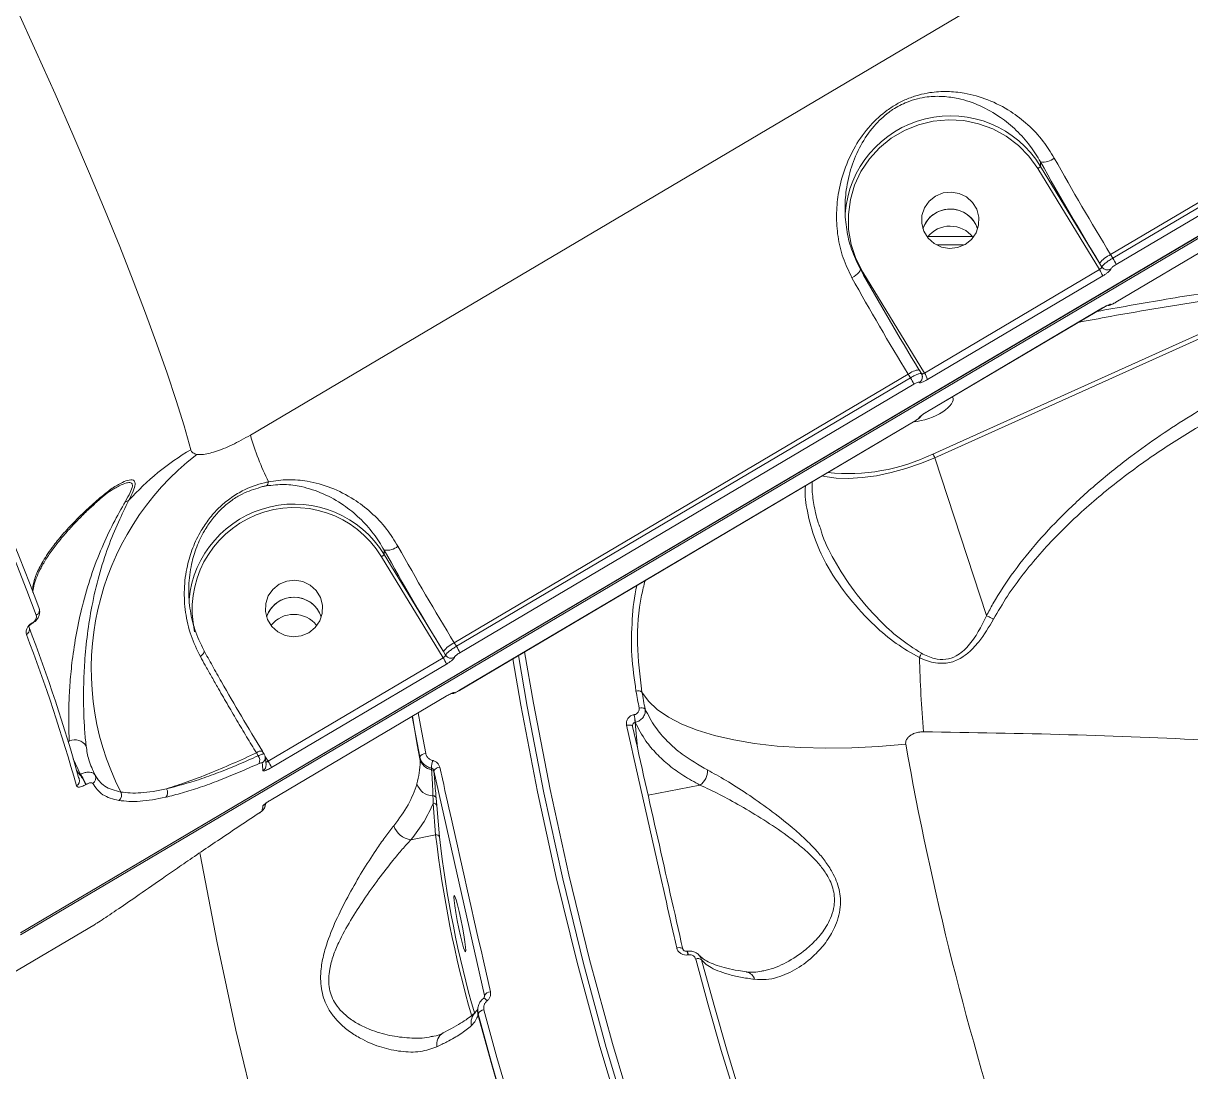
# Model space of a CAD drawing. Header units: millimetres. Extents: x -8607 to 7621, y -5747 to 4382.
# Drawn here: x 4368.8 to 4551.7, y -133 to 31.4 of the extents above; entities that cross this region are included whole.
import ezdxf

# ---------------------------------------------------------------- set-up
doc = ezdxf.new("R2010")
doc.units = ezdxf.units.MM
doc.layers.add('DIKOM_ОБЪЕКТ', color=7, linetype='Continuous')

msp = doc.modelspace()

# ---------------------------------------------------------------- linework, layer by layer
at = {"layer": 'DIKOM_ОБЪЕКТ', "color": 7, "linetype": 'Continuous', "lineweight": 15}
for p, q in [((4404.367, -33.172), (4704.376, 144.36)), ((4368.348, -111.213), (4783.217, 134.29)), ((4783.222, 133.96), (4368.353, -111.543)), ((4368.354, -111.196), (4783.223, 134.306)), ((4610.336, 37.233), (4539.191, -4.868)), ((4539.531, -5.425), (4610.675, 36.676)), ((4611.19, 35.666), (4540.045, -6.434)), ((4540.025, -12.331), (4611.17, 29.77)), ((4540.031, -12.321), (4611.176, 29.78)), ((4528.209, 9.666), (4528.207, 8.966)), ((4537.435, -7.204), (4527.779, 8.626)), ((4528.207, 8.966), (4537.476, -6.228)), ((4510.572, -2.044), (4517.441, -2.057)), ((4511.986, -3.342), (4516.129, -3.344)), ((4539.191, -4.868), (4539.531, -5.425)), ((4510.006, -23.436), (4537.435, -7.204)), ((4537.476, -6.228), (4537.836, -6.818)), ((4500.349, -7.606), (4510.006, -23.436)), ((4537.949, -8.215), (4510.52, -24.446)), ((4511.319, -36.152), (4570.107, -9.653)), ((4571.718, -9.657), (4511.642, -36.737)), ((4540.025, -12.331), (4540.031, -12.321)), ((4510.503, -29.478), (4537.932, -13.246)), ((4510.508, -29.467), (4537.937, -13.236)), ((4537.932, -13.246), (4537.937, -13.236)), ((4507.476, -23.636), (4436.331, -65.736)), ((4507.815, -24.193), (4507.476, -23.636)), ((4509.54, -23.527), (4509.182, -22.94)), ((4436.67, -66.293), (4507.815, -24.193)), ((4508.33, -25.202), (4437.185, -67.303)), ((4437.165, -73.199), (4508.31, -31.098)), ((4437.171, -73.189), (4508.316, -31.088)), ((4508.31, -31.098), (4508.316, -31.088)), ((4510.502, -29.478), (4510.508, -29.467)), ((4519.743, -61.484), (4511.642, -36.737)), ((4380.864, -43.169), (4380.789, -43.238)), ((4493.59, -47.357), (4493.645, -47.556)), ((4425.349, -51.203), (4425.347, -51.902)), ((4434.575, -68.073), (4424.918, -52.242)), ((4425.347, -51.902), (4434.615, -67.096)), ((4370.159, -62.608), (4370.263, -62.546)), ((4370.179, -62.722), (4370.283, -62.661)), ((4436.331, -65.736), (4436.67, -66.293)), ((4434.615, -67.096), (4434.976, -67.687)), ((4407.146, -84.304), (4434.575, -68.073)), ((4435.089, -69.083), (4407.66, -85.315)), ((4407.643, -90.346), (4435.072, -74.115)), ((4407.648, -90.336), (4435.077, -74.104)), ((4435.072, -74.115), (4435.077, -74.104)), ((4437.165, -73.199), (4437.171, -73.189)), ((4464.494, -77.02), (4464.521, -77.015)), ((4464.693, -78.217), (4464.667, -78.221)), ((4464.667, -78.221), (4465.037, -82.189)), ((4464.284, -78.782), (4464.287, -78.849)), ((4376.001, -81.133), (4375.843, -81.226)), ((4377.74, -86.379), (4376.623, -83.913)), ((4405.598, -83.451), (4405.315, -82.986)), ((4406.552, -83.212), (4406.246, -82.711)), ((4406.66, -83.509), (4407.146, -84.304)), ((4406.694, -83.609), (4406.697, -83.63)), ((4406.828, -84.839), (4406.697, -83.63)), ((4430.951, -83.951), (4430.927, -83.626)), ((4377.189, -85.839), (4377.66, -86.427)), ((4432.779, -85.658), (4432.759, -85.406)), ((4441.069, -121.063), (4433.127, -85.807)), ((4433.127, -85.807), (4433.142, -85.986)), ((4377.66, -86.427), (4377.74, -86.379)), ((4378.639, -87.939), (4378.559, -87.986)), ((4474.827, -88.041), (4466.711, -89.647)), ((4406.665, -91.421), (4406.75, -90.937)), ((4407.642, -90.347), (4407.648, -90.336)), ((4433.41, -95.847), (4433.006, -90.917)), ((4433.494, -90.079), (4433.595, -91.245)), ((4433.595, -91.245), (4433.999, -96.175)), ((4429.535, -96.614), (4433.41, -95.847)), ((4365.932, -118.21), (4380.08, -109.838)), ((4472.795, -114.085), (4472.768, -114.09)), ((4472.998, -114.658), (4472.971, -114.663)), ((4482.134, -117.352), (4482.181, -117.36)), ((4440.923, -121.463), (4440.904, -121.489)), ((4441.026, -121.335), (4441.066, -121.086)), ((4441.066, -121.086), (4441.069, -121.063)), ((4439.61, -123.688), (4439.65, -123.647)), ((4440.028, -122.948), (4440.01, -123.054)), ((4440.067, -123.904), (4440.045, -124.034)), ((4432.731, -127.447), (4432.853, -127.411))]:
    msp.add_line(p, q, dxfattribs=at)
at = {"layer": 'DIKOM_ОБЪЕКТ', "color": 7, "linetype": 'Continuous', "lineweight": 15, "flags": 128}
for points in [[(4367.718, 33.721), (4370.819, 26.908), (4373.762, 20.323), (4376.545, 13.973), (4379.163, 7.862), (4381.616, 1.998), (4383.901, -3.615), (4386.016, -8.972), (4387.958, -14.067), (4389.726, -18.895), (4391.319, -23.453), (4392.734, -27.736), (4393.971, -31.74), (4395.028, -35.462)], [(4527.779, 8.626), (4526.397, 10.549), (4524.74, 12.247), (4522.845, 13.684), (4520.753, 14.826), (4518.512, 15.648), (4516.172, 16.132), (4513.785, 16.267), (4511.403, 16.051), (4509.082, 15.487), (4506.871, 14.588), (4504.821, 13.375), (4502.978, 11.875), (4501.382, 10.12), (4500.07, 8.152), (4499.07, 6.012), (4498.405, 3.749), (4498.09, 1.415), (4498.132, -0.94), (4498.53, -3.263), (4499.274, -5.502), (4500.349, -7.606)], [(4511.746, 4.31), (4510.753, 3.513), (4510.029, 2.472), (4509.631, 1.273), (4509.592, 0.012), (4509.916, -1.208), (4510.576, -2.29), (4511.518, -3.144), (4512.667, -3.703), (4513.928, -3.92), (4515.201, -3.778), (4516.382, -3.289), (4517.374, -2.492), (4518.099, -1.452), (4518.497, -0.253), (4518.535, 1.008), (4518.212, 2.229), (4517.552, 3.31), (4516.61, 4.165), (4515.461, 4.723), (4514.2, 4.941), (4512.927, 4.799), (4511.746, 4.31)], [(4499.922, -7.073), (4499.976, -7.173), (4499.961, -7.308), (4499.879, -7.473), (4499.733, -7.661), (4499.528, -7.866), (4499.273, -8.08), (4498.976, -8.293), (4498.65, -8.499)], [(4500.349, -7.606), (4500.266, -7.653), (4500.25, -7.662)], [(4370.816, -61.405), (4369.33, -57.532), (4367.755, -53.525), (4366.091, -49.385), (4364.341, -45.113), (4362.504, -40.712), (4360.581, -36.183), (4358.573, -31.529), (4356.481, -26.752)], [(4356.915, -25.632), (4359.002, -30.399), (4361.006, -35.043), (4362.925, -39.561), (4364.758, -43.953), (4366.504, -48.215), (4368.164, -52.346), (4369.735, -56.345), (4371.218, -60.209)], [(4511.642, -36.737), (4509.421, -37.647), (4507.12, -38.428), (4504.79, -39.061), (4502.48, -39.534), (4500.24, -39.836), (4498.12, -39.96), (4496.166, -39.904), (4494.419, -39.669), (4493.985, -39.575)], [(4408.886, -56.559), (4407.893, -57.356), (4407.169, -58.396), (4406.771, -59.595), (4406.732, -60.856), (4407.056, -62.077), (4407.716, -63.158), (4408.658, -64.013), (4409.806, -64.571), (4411.068, -64.789), (4412.341, -64.647), (4413.521, -64.158), (4414.514, -63.361), (4415.239, -62.32), (4415.637, -61.121), (4415.675, -59.86), (4415.352, -58.64), (4414.692, -57.558), (4413.75, -56.704), (4412.601, -56.145), (4411.339, -55.928), (4410.067, -56.07), (4408.886, -56.559)], [(4370.156, -62.716), (4370.169, -62.722), (4370.178, -62.723), (4370.179, -62.722)], [(4397.065, -66.897), (4397.116, -66.975), (4397.132, -67.071), (4397.114, -67.184), (4397.062, -67.311), (4396.976, -67.45), (4396.858, -67.598), (4396.711, -67.752), (4396.538, -67.909)], [(4447.352, -67.171), (4448.736, -75.182), (4451.35, -88.728), (4454.284, -102.143), (4457.536, -115.42), (4461.104, -128.549), (4464.986, -141.522), (4469.179, -154.33), (4473.68, -166.966), (4478.487, -179.42), (4483.596, -191.685), (4489.005, -203.752), (4494.708, -215.614), (4500.704, -227.262), (4506.987, -238.69), (4513.554, -249.89), (4520.401, -260.853), (4527.522, -271.575)], [(4525.782, -272.483), (4518.64, -261.73), (4511.773, -250.733), (4505.186, -239.499), (4498.884, -228.037), (4492.87, -216.353), (4487.149, -204.456), (4481.724, -192.352), (4476.599, -180.051), (4471.778, -167.559), (4467.263, -154.885), (4463.057, -142.038), (4459.164, -129.026), (4455.585, -115.857), (4452.323, -102.541), (4449.381, -89.085), (4446.759, -75.498), (4445.503, -68.265)], [(4526.731, -272.561), (4519.593, -261.815), (4512.731, -250.825), (4506.148, -239.599), (4499.85, -228.144), (4493.841, -216.468), (4488.123, -204.578), (4482.702, -192.483), (4477.581, -180.189), (4472.762, -167.705), (4468.25, -155.04), (4464.048, -142.201), (4460.157, -129.198), (4456.58, -116.038), (4453.32, -102.73), (4450.38, -89.282), (4447.76, -75.705), (4446.383, -67.744)], [(4446.383, -67.744), (4447.76, -75.703), (4450.379, -89.281), (4453.32, -102.729), (4456.58, -116.037), (4460.156, -129.197), (4464.047, -142.201), (4468.25, -155.04), (4472.763, -167.706), (4477.581, -180.19), (4482.703, -192.483), (4488.124, -204.579), (4493.841, -216.469), (4499.851, -228.146), (4506.149, -239.601), (4512.732, -250.827), (4519.595, -261.817), (4526.733, -272.563)], [(4465.3, -75.979), (4465.238, -75.646), (4465.176, -75.313), (4465.114, -74.979), (4465.053, -74.645), (4464.992, -74.312), (4464.931, -73.978), (4464.87, -73.644), (4464.809, -73.31)], [(4465.749, -73.459), (4466.763, -74.872), (4468.147, -76.187), (4469.889, -77.395), (4471.975, -78.486), (4474.389, -79.452), (4477.113, -80.284), (4480.126, -80.977), (4483.403, -81.526), (4486.919, -81.925), (4490.648, -82.172), (4494.56, -82.265), (4498.624, -82.204), (4502.809, -81.988), (4507.082, -81.619)], [(4465.749, -73.459), (4465.809, -73.793), (4465.87, -74.127), (4465.931, -74.46), (4465.992, -74.794), (4466.054, -75.127), (4466.115, -75.46), (4466.177, -75.793), (4466.239, -76.127)], [(4430.687, -76.71), (4431.045, -78.704), (4431.448, -80.903), (4431.859, -83.099)], [(4429.727, -77.277), (4429.73, -77.294), (4430.129, -79.516), (4430.536, -81.735), (4430.951, -83.951)], [(4430.927, -83.626), (4430.515, -81.425), (4430.111, -79.221), (4429.759, -77.259)], [(4464.287, -78.849), (4464.267, -78.782), (4464.211, -78.725), (4464.122, -78.68), (4464.003, -78.648), (4463.859, -78.63), (4463.695, -78.628), (4463.516, -78.641), (4463.33, -78.668)], [(4377.461, -86.835), (4377.544, -87.002), (4377.566, -87.068)], [(4453.838, -267.343), (4447.728, -255.431), (4441.89, -243.32), (4436.328, -231.016), (4431.046, -218.527), (4426.045, -205.858), (4421.329, -193.017), (4416.901, -180.011), (4412.762, -166.847), (4408.916, -153.533), (4405.364, -140.075), (4402.107, -126.482), (4399.149, -112.759), (4396.491, -98.916), (4396.438, -98.622)], [(4437.082, -107.864), (4436.83, -106.822), (4436.608, -106.021), (4436.434, -105.525), (4436.322, -105.374), (4436.281, -105.58), (4436.314, -106.128), (4436.419, -106.971), (4436.587, -108.043), (4436.804, -109.257), (4437.053, -110.513), (4437.315, -111.71), (4437.566, -112.752), (4437.788, -113.553), (4437.962, -114.05), (4438.074, -114.201), (4438.116, -113.994), (4438.083, -113.447), (4437.978, -112.603), (4437.81, -111.531), (4437.592, -110.318), (4437.343, -109.062), (4437.082, -107.864)], [(4472.156, -113.791), (4472.134, -113.718), (4472.077, -113.655), (4471.987, -113.604), (4471.867, -113.567), (4471.722, -113.545), (4471.557, -113.54), (4471.378, -113.551), (4471.191, -113.577)], [(4492.513, -171.386), (4489.888, -164.565), (4487.356, -157.688), (4484.919, -150.756), (4482.576, -143.771), (4480.328, -136.733), (4478.176, -129.646), (4476.12, -122.509), (4474.161, -115.326)], [(4475.094, -115.444), (4477.052, -122.623), (4479.107, -129.754), (4481.257, -136.837), (4483.503, -143.869), (4485.844, -150.849), (4488.28, -157.776), (4490.81, -164.649), (4493.433, -171.465)], [(4441.479, -121.86), (4441.373, -121.749), (4441.272, -121.652), (4441.178, -121.572), (4441.094, -121.512), (4441.023, -121.473), (4440.967, -121.456), (4440.926, -121.461), (4440.923, -121.463)], [(4440.045, -124.034), (4442.103, -131.571), (4444.262, -139.059), (4446.521, -146.496), (4448.88, -153.88), (4451.338, -161.21), (4453.895, -168.485), (4456.55, -175.702), (4459.303, -182.861)], [(4459.229, -182.437), (4456.491, -175.313), (4453.851, -168.131), (4451.307, -160.892), (4448.862, -153.599), (4446.515, -146.252), (4444.266, -138.852), (4442.117, -131.403), (4440.067, -123.904)], [(4440.979, -123.287), (4443.024, -130.769), (4445.169, -138.203), (4447.412, -145.585), (4449.754, -152.916), (4452.194, -160.193), (4454.732, -167.415), (4457.366, -174.581), (4460.098, -181.689)]]:
    msp.add_lwpolyline(points, dxfattribs=at)
at = {"layer": 'DIKOM_ОБЪЕКТ', "color": 7, "linetype": 'Continuous', "lineweight": 15}
for centre, radius, start, end in [((4514.087, 0.357), 16.538, 31.37204, 175.93937), ((4528.602, 12.419), 2.781, 261.88643, 309.36289), ((4930.181, 233.386), 460.035, 209.09844, 211.38994), ((4913.196, 223.336), 438.128, 209.09844, 211.38994), ((4527.27, 9.708), 1.196, 295.18366, 321.63659), ((4514.057, -2.24), 4.516, 18.07765, 161.65003), ((4514.06, -2.239), 4.514, 18.07747, 120.93118), ((4513.992, -2.194), 4.44, 120.48645, 161.9528), ((4514.051, -4.947), 4.538, 38.23024, 141.48773), ((4541.226, -9.197), 4.783, 115.18366, 141.63659), ((4535.542, -8.093), 4.798, 20.21814, 33.77621), ((4901.894, 216.647), 460.035, 209.09844, 211.38994), ((4533.485, -9.851), 4.754, 20.1253, 33.82327), ((4538.69, -6.281), 1.009, 212.12904, 300.82967), ((4881.48, 204.568), 438.128, 209.09844, 211.38994), ((4538.683, -11.823), 1.005, 274.51601, 300.58377), ((4509.427, -25.979), 3.049, 94.59755, 129.78179), ((4508.731, -24.061), 0.961, 5.6371, 31.62494), ((4506.056, -26.082), 4.754, 20.1253, 33.82327), ((4503.827, -26.86), 4.798, 20.21814, 33.77621), ((4508.714, -24.057), 0.977, 300.25129, 5.34375), ((4508.689, -29.588), 0.991, 300.5817, 323.64458), ((4449.943, -19.727), 47.518, 196.43695, 205.91441), ((4421.976, -69.863), 42.539, 127.67698, 206.93893), ((4415.876, -70.765), 41, 120.56339, 138.12586), ((4498.042, -8.844), 30.364, 264.02859, 295.92834), ((4510.17, -37.168), 1.534, 16.32903, 41.48371), ((4406.184, -40.353), 1.029, 310.55688, 352.13571), ((4380.054, -42.379), 1.131, 315.70357, 342.17609), ((4384.675, -42.3), 1.287, 274.91507, 301.44737), ((4411.23, -60.533), 16.547, 31.43995, 174.59037), ((4411.238, -60.513), 15.986, 31.15624, 192.58206), ((4425.741, -48.45), 2.781, 261.88643, 309.36289), ((4827.321, 172.517), 460.035, 209.09844, 211.38994), ((4810.336, 162.467), 438.128, 209.09844, 211.38994), ((4424.41, -51.16), 1.196, 295.18366, 321.63659), ((4370.4, -60.599), 0.906, 297.28841, 25.51863), ((4411.132, -63.062), 4.44, 120.48645, 161.9528), ((4411.197, -63.109), 4.516, 18.51176, 161.32469), ((4411.2, -63.108), 4.514, 18.07747, 120.93118), ((4411.191, -65.815), 4.538, 38.23024, 141.48773), ((4368.86, -63.624), 0.901, 297.12125, 30.26253), ((4116.917, -159.843), 270.58, 15.65358, 20.93333), ((4370.034, -62.689), 0.15, 347.35539, 33.03357), ((4370.138, -62.628), 0.15, 347.35539, 33.03357), ((4115.946, -161.329), 271.226, 15.65358, 20.93333), ((4438.366, -70.065), 4.783, 115.18366, 141.63659), ((4435.83, -67.15), 1.009, 212.12904, 300.82967), ((4432.682, -68.961), 4.798, 20.21814, 33.77621), ((4492.161, -59.95), 18.898, 334.56008, 336.84174), ((4430.625, -70.719), 4.754, 20.1253, 33.82327), ((4779.465, -59.472), 270.374, 181.82194, 184.28956), ((4435.823, -72.692), 1.005, 274.51601, 300.58377), ((4465.129, -74.33), 1.069, 54.5549, 107.41789), ((4465.623, -76.99), 1.061, 54.48308, 107.71135), ((4457.099, -78.695), 7.582, 3.58295, 12.76304), ((4457.13, -78.69), 7.578, 3.57731, 12.76261), ((4376.855, -83.031), 2.082, 31.2571, 114.21236), ((4994.725, 4.855), 495.251, 190.05576, 206.19729), ((4406.118, -83.993), 1.289, 84.28963, 128.58142), ((4404.64, -84.166), 1.196, 335.16116, 36.7132), ((4405.728, -83.742), 0.975, 300.19584, 6.57969), ((4431.85, -84.171), 1.072, 89.50067, 149.43865), ((4433.159, -83.419), 2.272, 193.56139, 260.36805), ((4361.951, -89.961), 44.593, 5.39278, 6.92453), ((4405.854, -84.926), 0.977, 300.25223, 5.11881), ((4403.196, -86.951), 4.754, 20.1253, 33.82327), ((4437.812, -85.632), 5.058, 163.49291, 177.43564), ((4432.703, -86.107), 0.455, 15.48647, 80.38039), ((4434.085, -86.351), 1.102, 91.47033, 150.4154), ((4473.435, -85.878), 2.571, 302.76412, 4.53655), ((4376.639, -87.314), 0.958, 299.57325, 14.87085), ((4371.935, -90.765), 7.183, 22.76198, 37.15909), ((4372.016, -90.718), 7.183, 22.76198, 37.15909), ((4379.175, -86.95), 0.972, 300.48924, 26.6067), ((4383.119, -89.628), 1.056, 307.19053, 27.81457), ((4390.322, -89.192), 1.088, 315.52981, 31.42465), ((4433.041, -87.081), 2.667, 196.60503, 268.85506), ((4394.442, -89.623), 12.01, 348.2518, 351.9249), ((4405.699, -91.218), 0.987, 300.54177, 348.10936), ((4405.829, -90.456), 0.991, 300.5817, 323.64458), ((4433.04, -90.221), 0.476, 17.41624, 96.27637), ((4433.127, -91.393), 0.491, 17.45828, 104.27994), ((4429.872, -93.479), 3.153, 197.25511, 263.86947), ((4433.531, -96.323), 0.491, 17.45828, 104.27994), ((4609.425, -75.664), 177.168, 186.54113, 195.93237), ((4602.426, -77.017), 169.513, 186.48936, 196.05766), ((4471.541, -114.848), 1.442, 7.33983, 31.69531), ((4471.559, -114.845), 1.451, 7.39205, 31.58748), ((4474.522, -116.215), 0.96, 53.41266, 112.06515), ((4481.824, -118.95), 1.63, 15.81712, 77.35712), ((4442.019, -121.541), 1.064, 91.43706, 153.29015), ((4440.593, -121.186), 0.483, 351.98576, 11.87243), ((4441.307, -125.295), 2.338, 136.55103, 191.66154), ((4442.386, -123.459), 2.411, 170.33574, 193.80631), ((4441.05, -124.375), 1.09, 93.73942, 154.40078), ((4435.593, -128.658), 2.025, 120.30019, 192.00503)]:
    msp.add_arc(centre, radius, start, end, dxfattribs=at)
msp.add_ellipse((4510.072, -28.785), major_axis=(4.393, 1.503), ratio=0.4062007, start_param=4.1656352, end_param=6.3510755, dxfattribs=at)
for points, knots in [([(4498.65, -8.499), (4498.149, -7.466), (4497.131, -5.364), (4496.389, -2.041), (4496.155, 1.299), (4496.457, 4.795), (4497.376, 8.444), (4499.021, 12.075), (4501.278, 15.265), (4503.666, 17.465), (4505.724, 18.79), (4507.389, 19.597), (4509.127, 20.188), (4511.218, 20.626), (4513.618, 20.769), (4516.664, 20.463), (4520.019, 19.504), (4523.35, 17.798), (4526.26, 15.562), (4528.598, 13.121), (4529.812, 11.163), (4530.365, 10.269)], [0, 0, 0, 0, 0.0545824, 0.1110311, 0.1659464, 0.2220128, 0.2890718, 0.3579604, 0.4226727, 0.4774036, 0.5047497, 0.5330995, 0.5623538, 0.592382, 0.6398889, 0.6885844, 0.7592835, 0.8320596, 0.8901594, 0.9498675, 1, 1, 1, 1]), ([(4528.209, 9.666), (4527.692, 10.515), (4526.571, 12.355), (4524.423, 14.7), (4521.795, 16.855), (4518.75, 18.574), (4515.738, 19.585), (4512.956, 19.985), (4510.812, 19.941), (4508.903, 19.595), (4507.072, 19.015), (4505.551, 18.223), (4504.211, 17.285), (4503.195, 16.435), (4501.576, 14.737), (4499.888, 12.217), (4498.473, 8.857), (4497.708, 5.476), (4497.492, 2.179), (4497.755, -0.922), (4498.477, -4.064), (4499.436, -6.061), (4499.922, -7.073)], [0, 0, 0, 0, 0.0507145, 0.1099146, 0.1707241, 0.2426522, 0.3164734, 0.3637491, 0.4119877, 0.4400465, 0.4688585, 0.5101, 0.5210863, 0.5468187, 0.5734081, 0.6369338, 0.7046117, 0.7741497, 0.8302516, 0.8873303, 0.9428798, 1, 1, 1, 1]), ([(4537.836, -6.818), (4537.843, -6.785), (4537.86, -6.702), (4538.061, -6.474), (4538.443, -6.149), (4538.953, -5.779), (4539.338, -5.543), (4539.531, -5.425)], [0, 0, 0, 0, 0.1417164, 0.3563996, 0.5709512, 0.7854607, 1, 1, 1, 1]), ([(4537.435, -7.204), (4537.483, -7.174), (4537.579, -7.114), (4537.702, -7.016), (4537.792, -6.925), (4537.836, -6.857), (4537.836, -6.829), (4537.836, -6.818)], [0, 0, 0, 0, 0.2139775, 0.4281717, 0.6427849, 0.8579017, 1, 1, 1, 1]), ([(4539.208, -7.148), (4539.203, -7.174), (4539.193, -7.241), (4539.047, -7.418), (4538.763, -7.668), (4538.382, -7.948), (4538.094, -8.126), (4537.949, -8.215)], [0, 0, 0, 0, 0.1418471, 0.3567284, 0.5713333, 0.7857186, 1, 1, 1, 1]), ([(4540.045, -6.434), (4539.949, -6.494), (4539.756, -6.612), (4539.503, -6.8), (4539.314, -6.967), (4539.217, -7.086), (4539.21, -7.13), (4539.208, -7.148)], [0, 0, 0, 0, 0.21424, 0.428583, 0.6431735, 0.858082, 1, 1, 1, 1]), ([(4537.033, -13.778), (4540.412, -13.175), (4547.664, -11.88), (4558.698, -10.124), (4566.319, -9.026), (4570.129, -8.478)], [0, 0, 0, 0, 0.3036372, 0.6518187, 1, 1, 1, 1]), ([(4570.107, -9.653), (4564.982, -10.404), (4554.725, -11.906), (4542.7, -13.894), (4535.793, -15.19), (4534.116, -15.504)], [0, 0, 0, 0, 0.4305656, 0.8617599, 1, 1, 1, 1]), ([(4537.937, -13.236), (4538.032, -13.181), (4538.27, -13.042), (4538.628, -12.854), (4538.949, -12.709), (4539.162, -12.642), (4539.183, -12.673), (4539.194, -12.688)], [0, 0, 0, 0, 0.1406201, 0.3550994, 0.5698681, 0.7848826, 1, 1, 1, 1]), ([(4538.01, -13.203), (4538.078, -13.163), (4538.281, -13.043), (4538.551, -12.905), (4538.744, -12.816), (4538.822, -12.788), (4538.82, -12.789), (4538.819, -12.789)], [0, 0, 0, 0, 0.1760025, 0.5245038, 0.771769, 0.9353699, 1, 1, 1, 1]), ([(4538.835, -12.846), (4538.882, -12.84), (4538.998, -12.825), (4539.203, -12.755), (4539.476, -12.635), (4539.799, -12.465), (4539.994, -12.347), (4540.05, -12.313)], [0, 0, 0, 0, 0.1020249, 0.2512423, 0.5657864, 0.8742, 1, 1, 1, 1]), ([(4539.194, -12.688), (4539.202, -12.698), (4539.216, -12.719), (4539.358, -12.673), (4539.571, -12.576), (4539.809, -12.45), (4539.968, -12.357), (4540.031, -12.321)], [0, 0, 0, 0, 0.2151387, 0.4301737, 0.6449794, 0.8594762, 1, 1, 1, 1]), ([(4519.743, -61.484), (4520.076, -60.862), (4521.361, -58.461), (4524.002, -54.473), (4527.833, -49.717), (4532.198, -45.126), (4537.032, -40.712), (4543.532, -35.52), (4551.691, -29.991), (4561.58, -24.424), (4568.444, -21.451), (4571.873, -19.966)], [0, 0, 0, 0, 0.0310724, 0.1198398, 0.2089549, 0.2979299, 0.3968241, 0.4957434, 0.6636325, 0.8319725, 1, 1, 1, 1]), ([(4573.585, -21.892), (4572.721, -22.231), (4569.439, -23.52), (4563.804, -26.02), (4556.784, -29.602), (4549.942, -33.618), (4543.29, -38.099), (4536.876, -43.106), (4530.817, -48.688), (4526.235, -53.884), (4522.957, -58.392), (4521.557, -60.82), (4520.853, -62.04)], [0, 0, 0, 0, 0.0419956, 0.1595241, 0.2774949, 0.3950326, 0.5131221, 0.6333425, 0.7545641, 0.8758681, 0.937691, 1, 1, 1, 1]), ([(4507.815, -24.193), (4507.941, -24.12), (4508.26, -23.936), (4508.745, -23.696), (4509.182, -23.526), (4509.465, -23.465), (4509.505, -23.517), (4509.522, -23.539)], [0, 0, 0, 0, 0.1492904, 0.3770784, 0.6049922, 0.8329327, 1, 1, 1, 1]), ([(4509.679, -23.966), (4509.679, -23.947), (4509.684, -23.803), (4509.631, -23.637), (4509.541, -23.535), (4509.535, -23.528)], [0, 0, 0, 0, 0.1268592, 0.9358121, 1, 1, 1, 1]), ([(4509.558, -23.565), (4509.564, -23.574), (4509.579, -23.594), (4509.656, -23.589), (4509.77, -23.555), (4509.894, -23.499), (4509.974, -23.454), (4510.006, -23.436)], [0, 0, 0, 0, 0.1675823, 0.3958913, 0.6236986, 0.8510135, 1, 1, 1, 1]), ([(4509.207, -24.901), (4509.195, -24.884), (4509.172, -24.849), (4509.018, -24.874), (4508.795, -24.956), (4508.552, -25.074), (4508.393, -25.166), (4508.33, -25.202)], [0, 0, 0, 0, 0.2151387, 0.4301737, 0.6449794, 0.8594762, 1, 1, 1, 1]), ([(4510.52, -24.446), (4510.425, -24.501), (4510.186, -24.638), (4509.822, -24.816), (4509.489, -24.94), (4509.259, -24.98), (4509.224, -24.927), (4509.207, -24.901)], [0, 0, 0, 0, 0.1406201, 0.3550994, 0.5698681, 0.7848826, 1, 1, 1, 1]), ([(4508.31, -31.097), (4508.34, -31.08), (4508.5, -30.987), (4508.798, -30.797), (4509.146, -30.536), (4509.356, -30.389), (4509.462, -30.214), (4509.478, -30.189)], [0, 0, 0, 0, 0.06022436, 0.32834211, 0.61116581, 0.94284155, 1, 1, 1, 1]), ([(4508.316, -31.088), (4508.412, -31.03), (4508.605, -30.913), (4508.866, -30.737), (4509.065, -30.587), (4509.174, -30.487), (4509.188, -30.454), (4509.193, -30.441)], [0, 0, 0, 0, 0.21424, 0.428583, 0.6431735, 0.858082, 1, 1, 1, 1]), ([(4509.193, -30.441), (4509.202, -30.422), (4509.223, -30.373), (4509.386, -30.222), (4509.684, -29.996), (4510.074, -29.731), (4510.363, -29.555), (4510.508, -29.467)], [0, 0, 0, 0, 0.1418471, 0.3567284, 0.5713333, 0.7857186, 1, 1, 1, 1]), ([(4509.47, -30.184), (4509.47, -30.184), (4509.469, -30.184), (4509.512, -30.145), (4509.62, -30.058), (4509.833, -29.903), (4510.14, -29.697), (4510.383, -29.551), (4510.503, -29.479)], [0, 0, 0, 0, 0.0474128, 0.1511763, 0.3041693, 0.5041402, 0.754725, 1, 1, 1, 1]), ([(4395.976, -36.195), (4396.245, -36.216), (4397.001, -36.275), (4398.864, -35.826), (4401.502, -34.772), (4403.406, -33.709), (4404.367, -33.172)], [0, 0, 0, 0, 0.1529617, 0.4283712, 0.7114357, 1, 1, 1, 1]), ([(4395.028, -35.462), (4395.033, -35.48), (4395.09, -35.677), (4395.303, -35.999), (4395.749, -36.129), (4395.976, -36.195)], [0, 0, 0, 0, 0.0468117, 0.5142778, 1, 1, 1, 1]), ([(4381.131, -42.726), (4381.659, -42.303), (4382.72, -41.454), (4384.206, -40.601), (4385.455, -40.142), (4386.212, -40.209), (4386.375, -40.881), (4386.048, -41.952), (4385.587, -42.903), (4385.347, -43.398)], [0, 0, 0, 0, 0.1836407, 0.3692282, 0.5090692, 0.6522032, 0.7508521, 0.870207, 1, 1, 1, 1]), ([(4407.203, -40.493), (4408.232, -40.345), (4410.326, -40.043), (4413.594, -40.367), (4417.065, -41.323), (4420.402, -43.016), (4423.325, -45.238), (4425.7, -47.693), (4426.934, -49.681), (4427.505, -50.6)], [0, 0, 0, 0, 0.1260993, 0.2567281, 0.4243368, 0.5968636, 0.7352992, 0.8775694, 1, 1, 1, 1]), ([(4380.856, -43.162), (4381.23, -42.84), (4382.01, -42.169), (4382.764, -41.725), (4383.156, -41.494)], [0, 0, 0, 0, 0.479402, 1, 1, 1, 1]), ([(4384.786, -43.582), (4385.052, -43.107), (4385.554, -42.209), (4385.948, -41.177), (4385.813, -40.602), (4385.35, -40.581), (4384.685, -40.732), (4384.005, -40.993), (4383.34, -41.412), (4383.092, -41.568)], [0, 0, 0, 0, 0.1849169, 0.349215, 0.4821887, 0.6493326, 0.679884, 0.880031, 1, 1, 1, 1]), ([(4396.538, -67.909), (4396.008, -66.82), (4394.933, -64.609), (4394.121, -61.023), (4393.913, -57.335), (4394.345, -53.928), (4395.28, -50.828), (4396.469, -48.359), (4397.886, -46.265), (4399.394, -44.567), (4401.154, -43.074), (4403.54, -41.597), (4405.621, -40.827), (4406.991, -40.538), (4407.203, -40.493)], [0, 0, 0, 0, 0.10847862, 0.22021752, 0.32764645, 0.43830707, 0.52380119, 0.61150561, 0.67451262, 0.73908589, 0.80277253, 0.86889522, 0.97973162, 1, 1, 1, 1]), ([(4405.97, -41.362), (4405.001, -41.651), (4403.476, -42.107), (4401.462, -43.355), (4400.363, -44.251), (4399.301, -45.276), (4398.288, -46.432), (4396.992, -48.382), (4395.886, -50.72), (4395.028, -53.614), (4394.62, -56.85), (4394.806, -60.305), (4395.559, -63.73), (4396.558, -65.832), (4397.065, -66.897)], [0, 0, 0, 0, 0.1015571, 0.1598652, 0.2204313, 0.2316287, 0.2954902, 0.3612761, 0.4497812, 0.5407432, 0.6533411, 0.7691857, 0.8830192, 1, 1, 1, 1]), ([(4406.853, -41.134), (4406.658, -41.164), (4406.364, -41.208), (4406.069, -41.323), (4405.97, -41.362)], [0, 0, 0, 0, 0.6647387, 1, 1, 1, 1]), ([(4425.349, -51.203), (4424.816, -50.33), (4423.675, -48.463), (4421.495, -46.103), (4418.854, -43.96), (4415.804, -42.253), (4412.701, -41.246), (4409.729, -40.815), (4407.821, -41.027), (4406.853, -41.134)], [0, 0, 0, 0, 0.12270887, 0.26246211, 0.40601624, 0.57492486, 0.74826212, 0.87236816, 1, 1, 1, 1]), ([(4509.227, -68.069), (4507.99, -67.359), (4505.484, -65.922), (4501.791, -62.741), (4498.087, -58.776), (4494.98, -54.223), (4492.768, -49.616), (4491.663, -45.438), (4491.227, -42.559), (4491.357, -41.238), (4491.368, -41.124)], [0, 0, 0, 0, 0.1205721, 0.2442787, 0.4135907, 0.5878337, 0.7294865, 0.8749281, 0.9891814, 1, 1, 1, 1]), ([(4493.619, -47.553), (4493.512, -47.265), (4493.084, -46.114), (4492.67, -44.078), (4492.375, -42.004), (4492.417, -40.819), (4492.428, -40.497)], [0, 0, 0, 0, 0.1250951, 0.4997046, 0.8637504, 1, 1, 1, 1]), ([(4370.292, -57.837), (4370.277, -57.525), (4370.24, -56.715), (4370.745, -55.087), (4371.783, -52.974), (4373.285, -50.763), (4375.097, -48.55), (4376.937, -46.583), (4378.931, -44.644), (4380.396, -43.367), (4381.131, -42.726)], [0, 0, 0, 0, 0.1004472, 0.2610312, 0.424334, 0.5887427, 0.7056218, 0.823246, 0.9112829, 1, 1, 1, 1]), ([(4370.299, -57.856), (4370.299, -57.79), (4370.296, -57.443), (4370.48, -56.581), (4370.887, -55.356), (4371.536, -53.976), (4372.408, -52.487), (4373.547, -50.85), (4374.873, -49.183), (4376.288, -47.568), (4377.758, -46.036), (4379.222, -44.614), (4380.301, -43.659), (4380.784, -43.232)], [0, 0, 0, 0, 0.02833102, 0.14950513, 0.268514, 0.37419092, 0.48622385, 0.59376923, 0.69745378, 0.78683126, 0.86680229, 0.94029944, 1, 1, 1, 1]), ([(4376.001, -81.133), (4375.99, -80.947), (4375.94, -80.082), (4375.884, -78.184), (4375.916, -75.248), (4376.094, -71.952), (4376.458, -68.266), (4377.074, -64.202), (4378.034, -59.753), (4379.361, -55.202), (4381.01, -50.891), (4382.883, -46.948), (4384.147, -44.711), (4384.786, -43.582)], [0, 0, 0, 0, 0.0224531, 0.1042934, 0.1894557, 0.2724008, 0.3576424, 0.4576288, 0.5602697, 0.6741488, 0.7906711, 0.8943659, 1, 1, 1, 1]), ([(4385.347, -43.398), (4384.789, -44.513), (4383.661, -46.771), (4382.018, -50.758), (4380.598, -55.182), (4379.525, -59.788), (4378.796, -64.373), (4378.395, -68.515), (4378.222, -72.341), (4378.216, -75.708), (4378.34, -78.771), (4378.503, -80.783), (4378.609, -81.726), (4378.634, -81.951)], [0, 0, 0, 0, 0.102482, 0.2075129, 0.3191327, 0.4335144, 0.5324169, 0.6339808, 0.7173043, 0.8028965, 0.8863178, 0.9729279, 1, 1, 1, 1]), ([(4493.645, -47.556), (4493.718, -47.829), (4494.196, -49.623), (4495.943, -53.039), (4498.91, -57.727), (4502.454, -61.773), (4505.984, -65.093), (4508.345, -66.615), (4509.537, -67.383)], [0, 0, 0, 0, 0.0344596, 0.2255826, 0.4510066, 0.6823885, 0.8397747, 1, 1, 1, 1]), ([(4466.224, -56.003), (4466.036, -56.754), (4465.227, -59.981), (4464.807, -65.885), (4465.435, -70.935), (4465.749, -73.459)], [0, 0, 0, 0, 0.1316992, 0.565849, 1, 1, 1, 1]), ([(4464.809, -73.31), (4464.538, -71.445), (4463.996, -67.715), (4464.163, -62.17), (4464.506, -58.492), (4464.963, -56.756), (4464.965, -56.748)], [0, 0, 0, 0, 0.3389163, 0.6778326, 0.9985185, 1, 1, 1, 1]), ([(4371.218, -60.209), (4371.283, -60.42), (4371.411, -60.838), (4371.276, -61.5), (4370.986, -62.017), (4370.65, -62.394), (4370.392, -62.566), (4370.26, -62.654)], [0, 0, 0, 0, 0.2704601, 0.5335422, 0.7181507, 0.8552868, 1, 1, 1, 1]), ([(4370.263, -62.546), (4370.33, -62.502), (4370.463, -62.413), (4370.64, -62.227), (4370.798, -61.977), (4370.88, -61.677), (4370.838, -61.498), (4370.816, -61.405)], [0, 0, 0, 0, 0.1206113, 0.2406382, 0.4168594, 0.6949762, 1, 1, 1, 1]), ([(4520.853, -62.04), (4520.127, -63.27), (4519.113, -64.988), (4517.413, -66.877), (4516.017, -68.043), (4514.227, -68.905), (4511.91, -69.056), (4510.244, -68.539), (4509.334, -68.118), (4509.227, -68.069)], [0, 0, 0, 0, 0.2865141, 0.4002731, 0.5163009, 0.6574617, 0.7993903, 0.9763495, 1, 1, 1, 1]), ([(4509.537, -67.383), (4510.208, -67.71), (4511.418, -68.299), (4513.377, -68.45), (4515.281, -67.785), (4517.005, -66.207), (4518.517, -64.014), (4519.354, -62.343), (4519.747, -61.491), (4519.748, -61.49)], [0, 0, 0, 0, 0.1595569, 0.2875369, 0.4150432, 0.5934633, 0.796209, 0.9997271, 1, 1, 1, 1]), ([(4519.748, -61.49), (4519.747, -61.49), (4519.745, -61.488), (4519.744, -61.486), (4519.743, -61.484), (4519.743, -61.484)], [0, 0, 0, 0, 0.3462267, 0.8146328, 1, 1, 1, 1]), ([(4520.853, -62.04), (4520.822, -62.023), (4520.64, -61.924), (4520.257, -61.725), (4519.928, -61.573), (4519.748, -61.49)], [0, 0, 0, 0, 0.0844017, 0.4973366, 1, 1, 1, 1]), ([(4369.27, -64.426), (4369.237, -64.278), (4369.173, -63.993), (4369.313, -63.51), (4369.57, -63.109), (4369.849, -62.815), (4370.055, -62.677), (4370.159, -62.608)], [0, 0, 0, 0, 0.3047452, 0.5876433, 0.7664737, 0.8828691, 1, 1, 1, 1]), ([(4370.156, -62.716), (4370.141, -62.724), (4370.108, -62.745), (4370.051, -62.782), (4369.947, -62.854), (4369.722, -63.036), (4369.676, -63.11), (4369.638, -63.17)], [0, 0, 0, 0, 0.0239475, 0.053478, 0.1070978, 0.2794458, 1, 1, 1, 1]), ([(4397.065, -66.897), (4397.515, -67.712), (4398.419, -69.348), (4400.364, -72.789), (4402.971, -77.303), (4405.149, -80.909), (4406.253, -82.738)], [0, 0, 0, 0, 0.1583677, 0.3176785, 0.6539989, 1, 1, 1, 1]), ([(4434.575, -68.073), (4434.623, -68.043), (4434.719, -67.983), (4434.842, -67.884), (4434.932, -67.794), (4434.976, -67.726), (4434.976, -67.698), (4434.976, -67.687)], [0, 0, 0, 0, 0.2139775, 0.4281717, 0.6427849, 0.8579017, 1, 1, 1, 1]), ([(4434.976, -67.687), (4434.983, -67.654), (4435, -67.571), (4435.201, -67.343), (4435.583, -67.017), (4436.093, -66.648), (4436.478, -66.412), (4436.67, -66.293)], [0, 0, 0, 0, 0.1417164, 0.3563996, 0.5709512, 0.7854607, 1, 1, 1, 1]), ([(4437.185, -67.303), (4437.089, -67.362), (4436.896, -67.481), (4436.643, -67.668), (4436.454, -67.835), (4436.357, -67.954), (4436.35, -67.999), (4436.347, -68.016)], [0, 0, 0, 0, 0.21424, 0.428583, 0.6431735, 0.858082, 1, 1, 1, 1]), ([(4405.315, -82.986), (4404.805, -82.147), (4403.781, -80.463), (4402.243, -77.88), (4400.707, -75.261), (4399.366, -72.935), (4398.226, -70.93), (4397.339, -69.353), (4396.785, -68.354), (4396.538, -67.909)], [0, 0, 0, 0, 0.167561, 0.3362935, 0.5087017, 0.6823702, 0.7954376, 0.9088511, 1, 1, 1, 1]), ([(4436.347, -68.016), (4436.343, -68.043), (4436.333, -68.109), (4436.186, -68.287), (4435.903, -68.536), (4435.522, -68.817), (4435.233, -68.994), (4435.089, -69.083)], [0, 0, 0, 0, 0.1418471, 0.3567284, 0.5713333, 0.7857186, 1, 1, 1, 1]), ([(4435.077, -74.104), (4435.172, -74.049), (4435.41, -73.91), (4435.768, -73.722), (4436.089, -73.578), (4436.302, -73.51), (4436.323, -73.541), (4436.334, -73.557)], [0, 0, 0, 0, 0.1406201, 0.3550994, 0.5698681, 0.7848826, 1, 1, 1, 1]), ([(4435.15, -74.072), (4435.218, -74.032), (4435.421, -73.912), (4435.691, -73.774), (4435.884, -73.685), (4435.962, -73.656), (4435.96, -73.657), (4435.959, -73.657)], [0, 0, 0, 0, 0.1760025, 0.5245038, 0.771769, 0.9353699, 1, 1, 1, 1]), ([(4435.975, -73.714), (4436.022, -73.708), (4436.138, -73.693), (4436.343, -73.624), (4436.616, -73.504), (4436.939, -73.334), (4437.134, -73.216), (4437.19, -73.182)], [0, 0, 0, 0, 0.1020249, 0.2512423, 0.5657864, 0.8742, 1, 1, 1, 1]), ([(4436.334, -73.557), (4436.341, -73.567), (4436.356, -73.587), (4436.498, -73.542), (4436.71, -73.444), (4436.949, -73.318), (4437.108, -73.226), (4437.171, -73.189)], [0, 0, 0, 0, 0.2151387, 0.4301737, 0.6449794, 0.8594762, 1, 1, 1, 1]), ([(4464.521, -77.015), (4464.537, -77.012), (4464.661, -76.988), (4464.883, -76.901), (4465.097, -76.721), (4465.247, -76.496), (4465.327, -76.253), (4465.308, -76.064), (4465.3, -75.979)], [0, 0, 0, 0, 0.0340103, 0.252264, 0.4705298, 0.5979374, 0.8193065, 1, 1, 1, 1]), ([(4466.239, -76.127), (4466.253, -76.289), (4466.283, -76.652), (4466.121, -77.129), (4465.822, -77.58), (4465.404, -77.951), (4464.969, -78.148), (4464.726, -78.209), (4464.693, -78.217)], [0, 0, 0, 0, 0.18050079, 0.40290912, 0.5309916, 0.74962473, 0.96640271, 1, 1, 1, 1]), ([(4466.239, -76.127), (4466.732, -77.088), (4467.637, -78.858), (4469.661, -81.198), (4472.252, -83.516), (4474.619, -84.88), (4475.999, -85.675)], [0, 0, 0, 0, 0.2580784, 0.4750061, 0.694075, 1, 1, 1, 1]), ([(4463.33, -78.668), (4463.311, -78.508), (4463.274, -78.188), (4463.439, -77.722), (4463.749, -77.342), (4464.127, -77.108), (4464.392, -77.045), (4464.494, -77.02)], [0, 0, 0, 0, 0.2182614, 0.4367519, 0.6530228, 0.8657456, 1, 1, 1, 1]), ([(4464.667, -78.221), (4464.632, -78.229), (4464.544, -78.247), (4464.417, -78.333), (4464.317, -78.478), (4464.269, -78.637), (4464.279, -78.74), (4464.284, -78.782)], [0, 0, 0, 0, 0.1391272, 0.3603754, 0.5923173, 0.8367216, 1, 1, 1, 1]), ([(4474.827, -88.041), (4473.958, -87.566), (4472.213, -86.612), (4469.95, -84.962), (4467.972, -83.146), (4466.089, -80.928), (4465.205, -79.211), (4464.693, -78.217)], [0, 0, 0, 0, 0.1819181, 0.3651193, 0.552343, 0.7409454, 1, 1, 1, 1]), ([(4471.191, -113.577), (4471.056, -112.98), (4470.38, -109.994), (4467.763, -98.423), (4465.275, -87.336), (4463.33, -78.668)], [0, 0, 0, 0, 0.0517104, 0.2585534, 1, 1, 1, 1]), ([(4464.287, -78.849), (4465.6, -84.705), (4468.225, -96.42), (4470.846, -108), (4472.156, -113.791)], [0, 0, 0, 0, 0.4999182, 1, 1, 1, 1]), ([(4509.848, -79.696), (4509.594, -79.706), (4509.066, -79.726), (4508.378, -79.931), (4507.828, -80.23), (4507.423, -80.581), (4507.172, -80.957), (4507.057, -81.32), (4507.074, -81.523), (4507.082, -81.619)], [0, 0, 0, 0, 0.1943994, 0.4037079, 0.553904, 0.691013, 0.8350645, 0.9219116, 1, 1, 1, 1]), ([(4831.918, -171.942), (4831.674, -170.822), (4831.085, -168.121), (4829.326, -163.886), (4826.895, -159.488), (4823.992, -155.386), (4820.836, -151.655), (4817.285, -148.052), (4813.375, -144.572), (4809.028, -141.138), (4804.43, -137.885), (4799.649, -134.815), (4794.737, -131.919), (4789.494, -129.072), (4782.237, -125.428), (4772.542, -121.064), (4759.879, -116.094), (4746.094, -111.354), (4732.705, -107.312), (4720.083, -103.901), (4708.506, -101.049), (4696.44, -98.344), (4683.872, -95.787), (4670.842, -93.392), (4657.345, -91.161), (4643.433, -89.108), (4629.848, -87.334), (4616.695, -85.814), (4604.32, -84.55), (4592.03, -83.45), (4579.839, -82.503), (4567.484, -81.685), (4551.781, -80.83), (4532.619, -80.056), (4517.447, -79.816), (4509.848, -79.696)], [0, 0, 0, 0, 0.0227599, 0.0548854, 0.0870717, 0.1140801, 0.141125, 0.1664296, 0.1917342, 0.2171614, 0.2425885, 0.2650604, 0.2875322, 0.3100908, 0.3326493, 0.3757067, 0.4189361, 0.4623195, 0.5058774, 0.5365967, 0.5673702, 0.598355, 0.6293948, 0.6607147, 0.6920907, 0.7236823, 0.7553309, 0.7822601, 0.8092243, 0.8344449, 0.8596655, 0.8850005, 0.9103355, 0.9550885, 1, 1, 1, 1]), ([(4378.634, -81.951), (4378.748, -82.672), (4379.003, -84.29), (4379.673, -85.72), (4380.045, -86.514)], [0, 0, 0, 0, 0.4451133, 1, 1, 1, 1]), ([(4405.315, -82.986), (4404.054, -83.569), (4401.521, -84.742), (4397.897, -86.267), (4394.395, -87.62), (4392.303, -88.288), (4391.25, -88.625)], [0, 0, 0, 0, 0.2373861, 0.4771596, 0.7370093, 1, 1, 1, 1]), ([(4391.25, -88.625), (4392.913, -88.192), (4395.43, -87.538), (4399.311, -86.117), (4402.377, -84.888), (4404.536, -83.925), (4405.598, -83.451)], [0, 0, 0, 0, 0.3951678, 0.5979285, 0.8021812, 1, 1, 1, 1]), ([(4405.598, -83.451), (4405.643, -83.43), (4405.859, -83.33), (4406.19, -83.205), (4406.475, -83.146), (4406.516, -83.201), (4406.533, -83.224)], [0, 0, 0, 0, 0.0878309, 0.4215425, 0.7553318, 1, 1, 1, 1]), ([(4406.678, -83.613), (4406.672, -83.538), (4406.661, -83.395), (4406.577, -83.278), (4406.537, -83.222)], [0, 0, 0, 0, 0.52262799, 1, 1, 1, 1]), ([(4430.485, -87.844), (4430.746, -86.695), (4431.042, -85.392), (4430.961, -84.103), (4430.951, -83.951)], [0, 0, 0, 0, 0.8821406, 1, 1, 1, 1]), ([(4432.759, -85.406), (4432.658, -85.38), (4432.289, -85.286), (4431.713, -84.965), (4431.155, -84.371), (4431.003, -83.874), (4430.927, -83.626)], [0, 0, 0, 0, 0.1106032, 0.4063325, 0.7035048, 1, 1, 1, 1]), ([(4431.859, -83.099), (4431.905, -83.252), (4431.997, -83.559), (4432.333, -83.925), (4432.679, -84.122), (4432.902, -84.18), (4432.962, -84.195)], [0, 0, 0, 0, 0.2968968, 0.5940668, 0.8895197, 1, 1, 1, 1]), ([(4405.725, -84.668), (4404.642, -85.152), (4402.48, -86.116), (4399.406, -87.356), (4396.465, -88.428), (4393.661, -89.325), (4391.955, -89.744), (4391.099, -89.954)], [0, 0, 0, 0, 0.1976813, 0.3947, 0.5930892, 0.7957984, 1, 1, 1, 1]), ([(4406.219, -84.584), (4406.206, -84.566), (4406.181, -84.528), (4406.025, -84.551), (4405.856, -84.61), (4405.748, -84.658), (4405.725, -84.668)], [0, 0, 0, 0, 0.3067236, 0.613302, 0.919473, 1, 1, 1, 1]), ([(4407.66, -85.315), (4407.565, -85.369), (4407.326, -85.507), (4406.962, -85.684), (4406.629, -85.809), (4406.399, -85.848), (4406.364, -85.796), (4406.347, -85.77)], [0, 0, 0, 0, 0.1406201, 0.3550994, 0.5698681, 0.7848826, 1, 1, 1, 1]), ([(4406.786, -84.454), (4406.791, -84.454), (4406.821, -84.454), (4406.913, -84.422), (4407.034, -84.368), (4407.114, -84.322), (4407.146, -84.304)], [0, 0, 0, 0, 0.0675135, 0.4191509, 0.7700282, 1, 1, 1, 1]), ([(4433.127, -85.807), (4433.11, -85.749), (4433.075, -85.635), (4432.959, -85.499), (4432.844, -85.43), (4432.774, -85.41), (4432.759, -85.406)], [0, 0, 0, 0, 0.3131238, 0.619667, 0.9171247, 1, 1, 1, 1]), ([(4432.988, -89.748), (4432.983, -89.576), (4432.961, -88.716), (4432.904, -87.352), (4432.817, -86.178), (4432.779, -85.658)], [0, 0, 0, 0, 0.12228127, 0.6114381, 1, 1, 1, 1]), ([(4432.962, -84.195), (4433.008, -84.207), (4433.216, -84.259), (4433.556, -84.438), (4433.904, -84.795), (4434.006, -85.098), (4434.057, -85.249)], [0, 0, 0, 0, 0.0855851, 0.3893451, 0.6948191, 1, 1, 1, 1]), ([(4434.057, -85.249), (4434.193, -85.855), (4434.871, -88.881), (4437.52, -100.679), (4440.027, -111.777), (4441.993, -120.477)], [0, 0, 0, 0, 0.05122527, 0.2561273, 1, 1, 1, 1]), ([(4475.999, -85.675), (4476.951, -86.196), (4478.884, -87.254), (4482.194, -89.382), (4485.727, -91.853), (4488.82, -94.261), (4491.312, -96.472), (4493.029, -98.211), (4494.474, -99.961), (4495.782, -101.952), (4496.788, -104.429), (4496.94, -106.892), (4496.555, -108.866), (4495.824, -110.781), (4494.578, -112.79), (4492.578, -115.017), (4490.014, -116.977), (4487.412, -118.141), (4485.182, -118.609), (4483.991, -118.54), (4483.392, -118.506)], [0, 0, 0, 0, 0.07178891, 0.14562976, 0.22116993, 0.29851815, 0.34063689, 0.38329285, 0.4161016, 0.44961246, 0.49864555, 0.54779209, 0.58045157, 0.61397162, 0.67043699, 0.72831839, 0.81195445, 0.89807408, 0.9486872, 1, 1, 1, 1]), ([(4377.74, -86.379), (4377.933, -86.285), (4378.317, -86.097), (4378.901, -85.991), (4379.427, -86.029), (4379.833, -86.209), (4379.979, -86.419), (4380.045, -86.514)], [0, 0, 0, 0, 0.19604384, 0.3917606, 0.59610559, 0.81706511, 1, 1, 1, 1]), ([(4379.669, -87.788), (4379.634, -87.75), (4379.566, -87.675), (4379.336, -87.668), (4379.07, -87.733), (4378.833, -87.83), (4378.693, -87.908), (4378.639, -87.939)], [0, 0, 0, 0, 0.2734512, 0.5392961, 0.7386509, 0.8989115, 1, 1, 1, 1]), ([(4383.757, -90.469), (4382.849, -90.229), (4381.009, -89.744), (4380.119, -88.445), (4379.669, -87.788)], [0, 0, 0, 0, 0.4938421, 1, 1, 1, 1]), ([(4380.045, -86.514), (4380.473, -87.143), (4381.342, -88.417), (4383.142, -88.894), (4384.053, -89.135)], [0, 0, 0, 0, 0.4938461, 1, 1, 1, 1]), ([(4433.142, -85.986), (4433.171, -86.339), (4433.281, -87.673), (4433.404, -89.059), (4433.494, -90.079)], [0, 0, 0, 0, 0.2646963, 1, 1, 1, 1]), ([(4378.559, -87.986), (4378.464, -88.039), (4378.245, -88.161), (4377.894, -88.297), (4377.533, -88.373), (4377.226, -88.342), (4377.152, -88.214), (4377.112, -88.147)], [0, 0, 0, 0, 0.1205713, 0.2783619, 0.4705804, 0.720825, 1, 1, 1, 1]), ([(4384.053, -89.135), (4384.533, -89.198), (4385.498, -89.324), (4387.209, -89.277), (4389.103, -89.07), (4390.533, -88.773), (4391.25, -88.625)], [0, 0, 0, 0, 0.24636987, 0.49414867, 0.74632191, 1, 1, 1, 1]), ([(4426.861, -94.414), (4427.675, -93.328), (4429.322, -91.132), (4430.094, -88.948), (4430.485, -87.844)], [0, 0, 0, 0, 0.4942419, 1, 1, 1, 1]), ([(4484.47, -117.214), (4484.721, -117.173), (4486.014, -116.963), (4488.389, -115.941), (4491.107, -114.19), (4493.291, -112.125), (4494.655, -110.314), (4495.497, -108.55), (4495.972, -106.776), (4495.899, -104.524), (4494.923, -102.309), (4493.632, -100.553), (4492.191, -99.014), (4490.453, -97.48), (4487.952, -95.558), (4484.807, -93.45), (4481.238, -91.312), (4477.832, -89.44), (4475.836, -88.511), (4474.827, -88.041)], [0, 0, 0, 0, 0.0224249, 0.1154627, 0.2109381, 0.272686, 0.335635, 0.3701356, 0.4054857, 0.4559965, 0.506432, 0.5409747, 0.5765237, 0.6222933, 0.6687327, 0.7525261, 0.8381543, 0.9181536, 1, 1, 1, 1]), ([(4391.099, -89.954), (4389.695, -90.225), (4386.856, -90.774), (4384.798, -90.571), (4383.757, -90.469)], [0, 0, 0, 0, 0.4941765, 1, 1, 1, 1]), ([(4405.75, -92.437), (4405.787, -92.413), (4405.952, -92.305), (4406.157, -92.154), (4406.347, -91.993), (4406.51, -91.802), (4406.628, -91.6), (4406.649, -91.456), (4406.656, -91.407)], [0, 0, 0, 0, 0.0827304, 0.3712332, 0.5771782, 0.7365072, 0.9098413, 1, 1, 1, 1]), ([(4406.333, -91.31), (4406.342, -91.291), (4406.363, -91.242), (4406.526, -91.091), (4406.824, -90.864), (4407.214, -90.599), (4407.503, -90.423), (4407.648, -90.336)], [0, 0, 0, 0, 0.1418471, 0.3567284, 0.5713333, 0.7857186, 1, 1, 1, 1]), ([(4406.61, -91.052), (4406.61, -91.052), (4406.609, -91.053), (4406.652, -91.014), (4406.76, -90.927), (4406.973, -90.772), (4407.28, -90.565), (4407.523, -90.42), (4407.643, -90.347)], [0, 0, 0, 0, 0.04741285, 0.15117633, 0.30416933, 0.50414021, 0.75472502, 1, 1, 1, 1]), ([(4433.006, -90.917), (4432.589, -91.858), (4431.748, -93.756), (4430.276, -95.656), (4429.535, -96.614)], [0, 0, 0, 0, 0.4960566, 1, 1, 1, 1]), ([(4433.006, -90.917), (4433.005, -90.75), (4433.003, -90.367), (4432.993, -89.972), (4432.988, -89.748)], [0, 0, 0, 0, 0.4352963, 1, 1, 1, 1]), ([(4391.069, -102.354), (4391.899, -101.781), (4393.555, -100.637), (4396.296, -98.759), (4399.228, -96.77), (4402.358, -94.668), (4404.588, -93.198), (4405.706, -92.461)], [0, 0, 0, 0, 0.1978344, 0.3948167, 0.593168, 0.7958375, 1, 1, 1, 1]), ([(4405.706, -92.461), (4405.79, -92.405), (4405.957, -92.292), (4406.126, -92.16), (4406.192, -92.093), (4406.199, -92.073), (4406.201, -92.068)], [0, 0, 0, 0, 0.3056925, 0.6116133, 0.9180226, 1, 1, 1, 1]), ([(4433.612, -129.079), (4432.767, -129.375), (4431.044, -129.979), (4428.053, -129.902), (4424.963, -129.253), (4422.312, -128.186), (4420.124, -126.883), (4418.576, -125.642), (4417.313, -124.252), (4416.427, -122.877), (4415.815, -121.418), (4415.469, -119.96), (4415.348, -118.415), (4415.451, -116.587), (4415.863, -114.469), (4416.763, -111.612), (4418.194, -108.304), (4420.111, -104.636), (4422.187, -101.108), (4424.042, -98.243), (4425.614, -95.997), (4426.443, -94.944), (4426.861, -94.414)], [0, 0, 0, 0, 0.074089, 0.1509879, 0.220529, 0.291634, 0.3342289, 0.3774262, 0.4099271, 0.4431194, 0.4693583, 0.4962649, 0.5224425, 0.5492259, 0.5886649, 0.6290955, 0.6962101, 0.7650808, 0.8354866, 0.9076571, 0.9534519, 1, 1, 1, 1]), ([(4429.535, -96.614), (4429.09, -97.101), (4428.192, -98.082), (4426.497, -100.126), (4424.46, -102.748), (4422.189, -105.916), (4420.034, -109.246), (4418.413, -112.193), (4417.334, -114.789), (4416.684, -117.112), (4416.553, -119.699), (4417.324, -121.873), (4418.448, -123.37), (4419.712, -124.531), (4421.286, -125.55), (4423.503, -126.578), (4426.23, -127.391), (4429.353, -127.751), (4431.585, -127.797), (4432.614, -127.483), (4432.731, -127.447)], [0, 0, 0, 0, 0.0503395, 0.1014646, 0.1791021, 0.2585452, 0.3314733, 0.4059311, 0.4470796, 0.489179, 0.5421914, 0.5949354, 0.6280902, 0.6622702, 0.7075561, 0.7536121, 0.8297586, 0.9074638, 0.9894344, 1, 1, 1, 1]), ([(4383.717, -107.44), (4384.734, -106.739), (4386.792, -105.321), (4389.632, -103.351), (4391.069, -102.354)], [0, 0, 0, 0, 0.4941711, 1, 1, 1, 1]), ([(4380.072, -109.824), (4380.387, -109.637), (4381.167, -109.175), (4382.765, -108.087), (4383.717, -107.44)], [0, 0, 0, 0, 0.4046533, 1, 1, 1, 1]), ([(4472.971, -114.663), (4472.866, -114.677), (4472.595, -114.712), (4472.147, -114.632), (4471.698, -114.396), (4471.346, -114.032), (4471.243, -113.729), (4471.191, -113.577)], [0, 0, 0, 0, 0.1342544, 0.3469772, 0.5632481, 0.7817386, 1, 1, 1, 1]), ([(4472.769, -114.087), (4472.732, -114.093), (4472.645, -114.108), (4472.501, -114.087), (4472.361, -114.031), (4472.247, -113.944), (4472.172, -113.842), (4472.161, -113.778), (4472.155, -113.747)], [0, 0, 0, 0, 0.1148185, 0.2681621, 0.422004, 0.5950046, 0.8006669, 1, 1, 1, 1]), ([(4472.777, -114.114), (4472.982, -114.088), (4473.412, -114.034), (4473.968, -114.184), (4474.458, -114.462), (4474.867, -114.856), (4475.018, -115.248), (4475.094, -115.444)], [0, 0, 0, 0, 0.2044301, 0.4300849, 0.5634119, 0.7802977, 1, 1, 1, 1]), ([(4474.161, -115.326), (4474.16, -115.324), (4474.134, -115.225), (4474.045, -115.037), (4473.848, -114.841), (4473.601, -114.702), (4473.319, -114.624), (4473.102, -114.647), (4472.998, -114.658)], [0, 0, 0, 0, 0.00434677, 0.21982068, 0.43557519, 0.56825063, 0.79383063, 1, 1, 1, 1]), ([(4482.193, -117.324), (4481.736, -117.263), (4480.573, -117.107), (4479.009, -116.77), (4477.492, -116.338), (4476.3, -115.862), (4475.447, -115.385), (4474.972, -115.004), (4474.861, -114.849), (4474.825, -114.8)], [0, 0, 0, 0, 0.1079346, 0.2751637, 0.4412176, 0.6051478, 0.7662105, 0.9248069, 1, 1, 1, 1]), ([(4483.392, -118.506), (4482.635, -118.398), (4481.115, -118.181), (4479.196, -117.724), (4477.556, -117.17), (4476.292, -116.529), (4475.515, -115.94), (4475.199, -115.568), (4475.094, -115.444)], [0, 0, 0, 0, 0.1821545, 0.3655938, 0.553059, 0.7419031, 0.9141914, 1, 1, 1, 1]), ([(4484.536, -117.226), (4484.122, -117.306), (4483.298, -117.466), (4482.524, -117.377), (4482.14, -117.332)], [0, 0, 0, 0, 0.5026736, 1, 1, 1, 1]), ([(4441.993, -120.477), (4442.001, -120.518), (4442.039, -120.711), (4442.017, -121.069), (4441.837, -121.521), (4441.599, -121.747), (4441.479, -121.86)], [0, 0, 0, 0, 0.08104817, 0.39083274, 0.69514486, 1, 1, 1, 1]), ([(4440.067, -123.904), (4440.047, -123.809), (4439.97, -123.455), (4440.01, -122.819), (4440.311, -122.058), (4440.706, -121.679), (4440.904, -121.489)], [0, 0, 0, 0, 0.1092315, 0.4079413, 0.7031128, 1, 1, 1, 1]), ([(4441.063, -121.215), (4441.065, -121.232), (4441.07, -121.288), (4441.007, -121.386), (4440.923, -121.468), (4440.868, -121.501), (4440.859, -121.506)], [0, 0, 0, 0, 0.1939888, 0.6169746, 0.9351409, 1, 1, 1, 1]), ([(4441.479, -121.86), (4441.361, -121.973), (4441.123, -122.199), (4440.943, -122.649), (4440.92, -123.023), (4440.967, -123.231), (4440.979, -123.287)], [0, 0, 0, 0, 0.2954348, 0.5903659, 0.8901389, 1, 1, 1, 1]), ([(4441.072, -121.216), (4441.077, -121.176), (4441.084, -121.124), (4441.072, -121.075), (4441.069, -121.063)], [0, 0, 0, 0, 0.7532434, 1, 1, 1, 1]), ([(4439.601, -123.676), (4439.487, -123.79), (4439.205, -124.071), (4438.447, -124.66), (4437.341, -125.393), (4436.052, -126.148), (4435.02, -126.668), (4434.562, -126.898)], [0, 0, 0, 0, 0.1449535, 0.3577462, 0.5818714, 0.8146884, 1, 1, 1, 1]), ([(4440.045, -124.034), (4440.032, -124.088), (4439.969, -124.362), (4439.729, -124.959), (4439.256, -125.498), (4439.018, -125.768)], [0, 0, 0, 0, 0.1088866, 0.5528039, 1, 1, 1, 1]), ([(4440.01, -123.062), (4440.01, -123.056), (4440.015, -123.01), (4439.968, -123.206), (4439.839, -123.451), (4439.7, -123.577), (4439.638, -123.633)], [0, 0, 0, 0, 0.04589, 0.3314413, 0.7053477, 1, 1, 1, 1]), ([(4439.018, -125.768), (4438.485, -126.206), (4437.511, -127.007), (4435.537, -128.14), (4434.148, -128.818), (4433.612, -129.079)], [0, 0, 0, 0, 0.42511788, 0.77807994, 1, 1, 1, 1]), ([(4434.572, -126.901), (4434.52, -126.933), (4434.112, -127.186), (4433.505, -127.386), (4432.873, -127.464), (4432.756, -127.478)], [0, 0, 0, 0, 0.1059827, 0.8333206, 1, 1, 1, 1])]:
    msp.add_open_spline(points, degree=3, knots=knots, dxfattribs=at)

doc.saveas('drawing.dxf')
